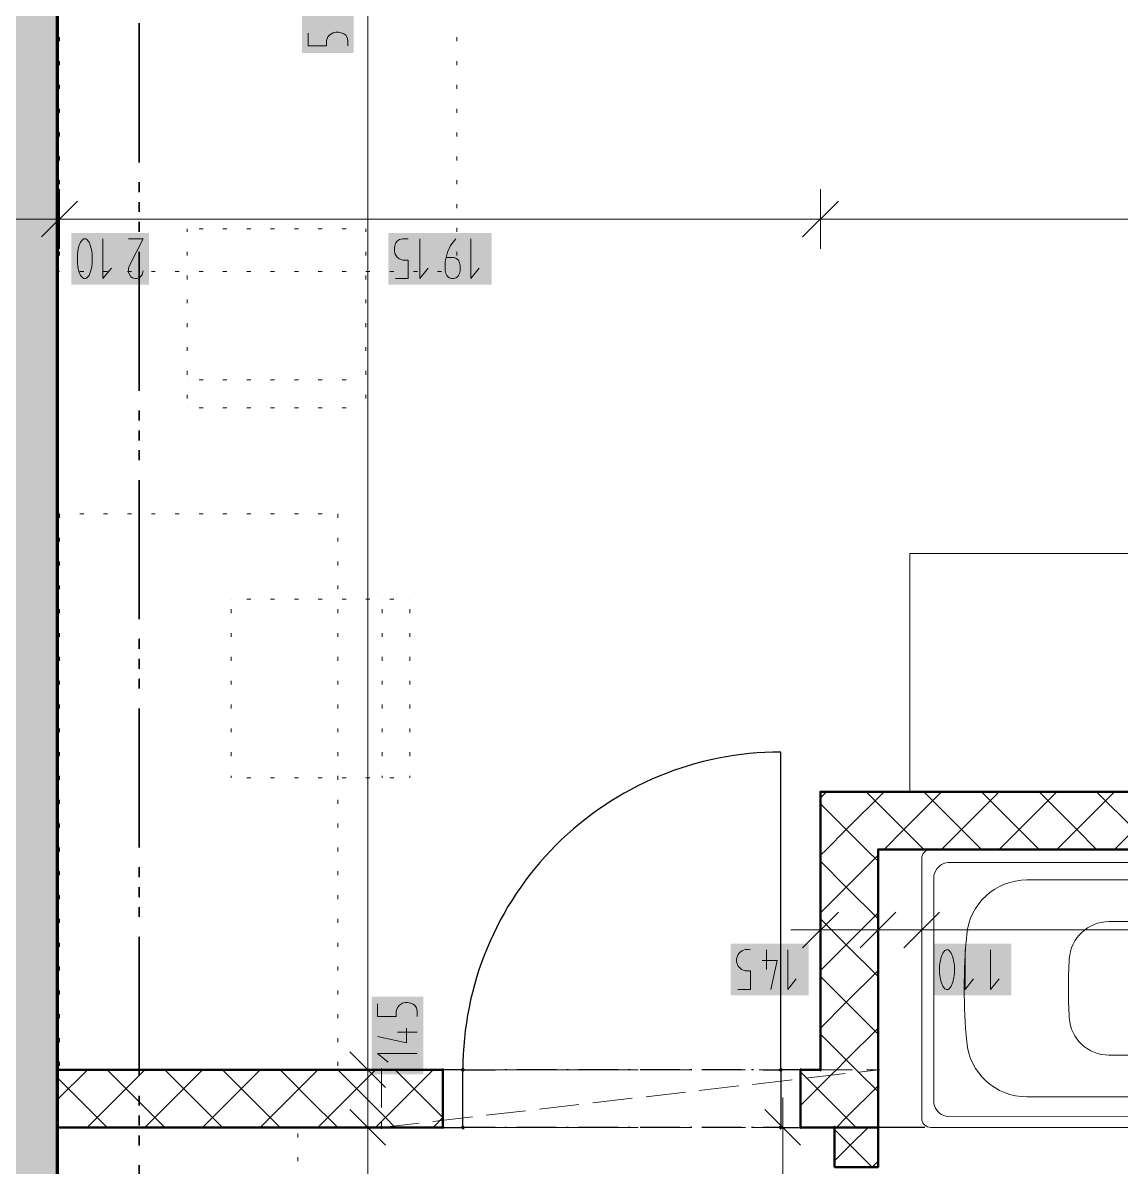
# Model space of a CAD drawing. Header units: millimetres. Extents: x 0 to 594, y 0 to 420.
# Drawn here: x 415.57 to 443.9, y 272.4 to 301.93 of the extents above; entities that cross this region are included whole.
import ezdxf

# ---------------------------------------------------------------- set-up
doc = ezdxf.new("R2010")
doc.units = ezdxf.units.MM
doc.header["$LTSCALE"] = 8
for name, color, linetype in [('PDF_Dvere', 7, 'Continuous'), ('PDF_Instalacni prizdivka do 1m', 7, 'Continuous'), ('PDF_Koty delkove', 7, 'Continuous'), ('PDF_Kuchyne', 7, 'Continuous'), ('PDF_Nabytek', 7, 'Continuous'), ('PDF_Pozarni useky', 7, 'Continuous'), ('PDF_Preklady', 7, 'Continuous'), ('PDF_Pricky zdene', 7, 'Continuous'), ('PDF_Sanita', 7, 'Continuous'), ('PDF_Steny obvodove nosne', 7, 'Continuous')]:
    doc.layers.add(name, color=color, linetype=linetype)

msp = doc.modelspace()

# ---------------------------------------------------------------- linework, layer by layer
at = {"layer": 'PDF_Dvere', "lineweight": 25}
msp.add_lwpolyline([(434.666, 274.911), (435.117, 274.911), (435.117, 283.111, 0.414214), (426.917, 274.911), (427.748, 274.911)], format="xyb", dxfattribs=at)
for points in [[(426.404, 273.425), (426.917, 273.425), (426.917, 274.911), (426.404, 274.911)], [(435.117, 273.425), (435.629, 273.425), (435.629, 274.911), (435.117, 274.911)]]:
    msp.add_lwpolyline(points, close=True, dxfattribs=at)
for points in [[(428.055, 274.911), (428.004, 274.911)], [(429.336, 274.911), (428.311, 274.911)], [(429.644, 274.911), (429.593, 274.911)], [(430.925, 274.911), (429.9, 274.911)], [(431.233, 274.911), (431.181, 274.911)], [(432.514, 274.911), (431.489, 274.911)], [(432.821, 274.911), (432.77, 274.911)], [(434.103, 274.911), (433.078, 274.911)], [(434.41, 274.911), (434.359, 274.911)], [(427.748, 273.425), (426.917, 273.425)], [(428.055, 273.425), (428.004, 273.425)], [(429.336, 273.425), (428.311, 273.425)], [(429.644, 273.425), (429.593, 273.425)], [(430.925, 273.425), (429.9, 273.425)], [(431.233, 273.425), (431.181, 273.425)], [(432.514, 273.425), (431.489, 273.425)], [(432.821, 273.425), (432.77, 273.425)], [(434.103, 273.425), (433.078, 273.425)], [(434.41, 273.425), (434.359, 273.425)], [(435.117, 273.425), (434.666, 273.425)]]:
    msp.add_lwpolyline(points, dxfattribs=at)
at = {"layer": 'PDF_Dvere', "lineweight": 25, "transparency": 33554559}
for points in [[(426.981, 274.911), (426.917, 274.847), (426.917, 274.975), (426.853, 274.911)], [(435.181, 274.911), (435.117, 274.847), (435.117, 274.975), (435.053, 274.911)], [(426.981, 273.425), (426.917, 273.361), (426.917, 273.489), (426.853, 273.425)], [(435.181, 273.425), (435.117, 273.361), (435.117, 273.489), (435.053, 273.425)]]:
    msp.add_solid(points, dxfattribs=at)
at = {"layer": 'PDF_Instalacni prizdivka do 1m', "lineweight": 25}
msp.add_lwpolyline([(438.837, 273.425), (437.628, 273.425)], dxfattribs=at)
at = {"layer": 'PDF_Koty delkove', "lineweight": 18}
for points in [[(424.462, 141.969), (424.462, 175.401), (424.462, 195.307), (424.462, 197.114), (424.462, 198.6), (424.462, 222.482), (424.462, 225.25), (424.462, 228.325), (424.462, 243.7), (424.462, 246.775), (424.462, 249.542), (424.462, 273.425), (424.462, 274.911), (424.462, 330.055)], [(422.924, 301.662), (422.924, 301.334), (423.402, 301.334), (423.402, 301.471), (423.437, 301.566), (423.488, 301.621), (423.573, 301.675), (423.641, 301.689), (423.709, 301.689), (423.778, 301.675), (423.846, 301.648), (423.897, 301.607), (423.932, 301.553), (423.949, 301.471), (423.949, 301.334)], [(416.513, 297.634), (416.513, 296.866), (416.513, 296.097)], [(436.142, 297.634), (436.142, 296.866), (436.142, 296.097)], [(416.974, 297.327), (416.052, 296.404)], [(436.603, 297.327), (435.68, 296.404)], [(501.177, 296.866), (489.875, 296.866), (481.087, 296.866), (459.665, 296.866), (456.898, 296.866), (445.666, 296.866), (436.142, 296.866), (430.597, 296.866), (426.977, 296.866), (416.513, 296.866), (414.361, 296.866), (409.949, 296.866), (388.07, 296.866), (386.583, 296.866), (351.939, 296.866), (349.786, 296.866), (315.141, 296.866)], [(417.11, 295.345), (417.138, 295.328), (417.192, 295.328), (417.22, 295.345), (417.275, 295.413), (417.316, 295.516), (417.344, 295.636), (417.358, 295.737), (417.358, 295.942), (417.344, 296.045), (417.316, 296.165), (417.275, 296.267), (417.22, 296.336), (417.192, 296.353), (417.138, 296.353), (417.11, 296.336), (417.056, 296.267), (417.015, 296.165), (416.988, 296.045), (416.974, 295.942)], [(417.631, 296.353), (417.631, 295.328), (417.85, 295.601)], [(418.288, 296.353), (418.672, 296.353), (418.315, 295.67), (418.288, 295.601), (418.288, 295.498), (418.315, 295.431), (418.356, 295.379), (418.397, 295.345), (418.452, 295.328), (418.507, 295.328), (418.562, 295.345), (418.603, 295.379), (418.644, 295.431), (418.672, 295.532)], [(425.177, 295.328), (425.505, 295.328), (425.505, 295.806), (425.368, 295.806), (425.273, 295.841), (425.218, 295.892), (425.164, 295.977), (425.15, 296.045), (425.15, 296.113), (425.164, 296.182), (425.191, 296.25), (425.232, 296.301), (425.286, 296.336), (425.368, 296.353), (425.505, 296.353)], [(425.807, 296.353), (425.807, 295.328), (426.025, 295.601)], [(426.737, 296.353), (426.6, 296.182), (426.518, 296.011), (426.464, 295.772), (426.464, 295.532), (426.478, 295.465), (426.505, 295.413), (426.532, 295.379)], [(427.121, 296.353), (427.121, 295.328), (427.339, 295.601)], [(416.974, 295.942), (416.974, 295.737), (416.988, 295.636), (417.015, 295.516), (417.056, 295.413), (417.11, 295.345)], [(426.532, 295.379), (426.573, 295.345), (426.628, 295.328), (426.682, 295.328), (426.737, 295.345), (426.778, 295.379), (426.806, 295.413), (426.834, 295.465), (426.847, 295.532), (426.847, 295.67), (426.834, 295.737), (426.806, 295.806), (426.737, 295.857), (426.682, 295.875), (426.491, 295.875)], [(436.142, 279.29), (436.142, 278.521), (436.142, 277.752)], [(437.628, 279.29), (437.628, 278.521), (437.628, 277.752)], [(438.755, 279.29), (438.755, 278.521), (438.755, 277.752)], [(436.603, 278.982), (435.68, 278.06)], [(438.089, 278.982), (437.167, 278.06)], [(439.216, 278.982), (438.293, 278.06)], [(436.142, 278.521), (435.373, 278.521)], [(503.945, 278.521), (501.497, 278.521), (501.177, 278.521), (493.387, 278.521), (481.087, 278.521), (478.935, 278.521), (477.807, 278.521), (460.383, 278.521), (459.511, 278.521), (457.051, 278.521), (456.179, 278.521), (438.755, 278.521), (437.628, 278.521), (436.142, 278.521)], [(434.749, 278.009), (434.749, 277.496)], [(435.297, 278.009), (435.297, 276.984), (435.515, 277.256)], [(439.873, 278.009), (439.873, 276.984), (440.091, 277.256)], [(440.53, 278.009), (440.53, 276.984), (440.748, 277.256)], [(434.64, 277.735), (435.023, 277.735), (434.858, 276.984)], [(424.715, 276.617), (424.715, 276.289), (425.193, 276.289), (425.193, 276.426), (425.227, 276.521), (425.279, 276.576), (425.364, 276.63), (425.431, 276.644), (425.5, 276.644), (425.569, 276.63), (425.636, 276.603), (425.688, 276.562), (425.722, 276.508), (425.74, 276.426), (425.74, 276.289)], [(425.466, 275.987), (425.466, 275.604), (424.715, 275.769)], [(425.74, 275.878), (425.227, 275.878)], [(424.923, 274.45), (424.001, 275.372)], [(425.74, 275.33), (424.715, 275.33), (424.988, 275.112)], [(425.231, 274.911), (424.462, 274.911), (423.693, 274.911)], [(435.168, 273.425), (435.168, 274.193)], [(424.923, 272.963), (424.001, 273.886)], [(435.629, 272.963), (434.707, 273.886)], [(425.231, 273.425), (424.462, 273.425), (423.693, 273.425)], [(435.937, 273.425), (435.168, 273.425), (434.399, 273.425)], [(435.168, 249.542), (435.168, 268.3), (435.168, 273.425)]]:
    msp.add_lwpolyline(points, dxfattribs=at)
msp.add_lwpolyline([(434.01, 276.984), (434.338, 276.984), (434.338, 277.461), (434.201, 277.461), (434.106, 277.496), (434.051, 277.547, -0.753191), (434.338, 278.009)], format="xyb", dxfattribs=at)
msp.add_lwpolyline([(439.216, 277.597), (439.216, 277.392), (439.229, 277.291), (439.257, 277.171), (439.298, 277.069), (439.352, 277), (439.38, 276.984), (439.434, 276.984), (439.462, 277), (439.516, 277.069), (439.557, 277.171), (439.585, 277.291), (439.599, 277.392), (439.599, 277.597), (439.585, 277.7), (439.557, 277.82), (439.516, 277.922), (439.462, 277.991), (439.434, 278.009), (439.38, 278.009), (439.352, 277.991), (439.298, 277.922), (439.257, 277.82), (439.229, 277.7)], close=True, dxfattribs=at)
at = {"layer": 'PDF_Koty delkove', "color": 7, "lineweight": 18, "true_color": 0xffffff, "transparency": 33554559}
for points in [[(424.103, 301.152), (424.103, 303.814), (422.771, 301.152), (422.771, 303.814)], [(418.825, 296.507), (416.821, 296.507), (418.825, 295.175), (416.821, 295.175)], [(427.658, 296.507), (424.996, 296.507), (427.658, 295.175), (424.996, 295.175)], [(435.834, 278.162), (433.829, 278.162), (435.834, 276.83), (433.829, 276.83)], [(441.067, 278.162), (439.062, 278.162), (441.067, 276.83), (439.062, 276.83)], [(425.894, 274.793), (425.894, 276.798), (424.561, 274.793), (424.561, 276.798)]]:
    msp.add_solid(points, dxfattribs=at)
at = {"layer": 'PDF_Kuchyne', "lineweight": 13}
msp.add_lwpolyline([(456.898, 288.236), (456.898, 300.536), (450.748, 300.536), (450.748, 288.236), (438.448, 288.236), (438.448, 282.086), (456.898, 282.086), (456.898, 288.236)], dxfattribs=at)
at = {"layer": 'PDF_Nabytek', "lineweight": 13}
for points in [[(416.513, 301.456), (416.513, 301.558)], [(426.763, 301.456), (426.763, 301.558)], [(416.513, 300.841), (416.513, 300.943)], [(426.763, 300.841), (426.763, 300.943)], [(416.513, 300.226), (416.513, 300.328)], [(426.763, 300.226), (426.763, 300.328)], [(416.513, 299.611), (416.513, 299.713)], [(426.763, 299.611), (426.763, 299.713)], [(416.513, 298.996), (416.513, 299.098)], [(426.763, 298.996), (426.763, 299.098)], [(416.513, 298.381), (416.513, 298.483)], [(426.763, 298.381), (426.763, 298.483)], [(416.513, 297.766), (416.513, 297.868)], [(426.763, 297.766), (426.763, 297.868)], [(416.513, 297.151), (416.513, 297.253)], [(426.763, 297.151), (426.763, 297.253)], [(416.513, 296.536), (416.513, 296.638)], [(419.805, 296.61), (419.805, 296.61)], [(419.805, 296.536), (419.805, 296.61)], [(419.805, 296.61), (419.805, 296.61)], [(420.214, 296.61), (420.111, 296.61)], [(420.829, 296.61), (420.726, 296.61)], [(421.444, 296.61), (421.341, 296.61)], [(422.059, 296.61), (421.956, 296.61)], [(422.674, 296.61), (422.571, 296.61)], [(423.289, 296.61), (423.186, 296.61)], [(423.904, 296.61), (423.801, 296.61)], [(424.417, 296.536), (424.417, 296.61), (424.416, 296.61)], [(424.417, 296.61), (424.417, 296.61)], [(426.763, 296.536), (426.763, 296.638)], [(416.513, 295.921), (416.513, 296.023)], [(419.805, 295.921), (419.805, 296.023)], [(424.417, 295.921), (424.417, 296.023)], [(426.763, 295.921), (426.763, 296.023)], [(416.513, 295.513), (416.513, 295.513)], [(416.524, 295.513), (416.513, 295.513)], [(416.513, 295.513), (416.513, 295.513)], [(417.139, 295.513), (417.036, 295.513)], [(417.754, 295.513), (417.651, 295.513)], [(418.369, 295.513), (418.266, 295.513)], [(418.984, 295.513), (418.881, 295.513)], [(419.599, 295.513), (419.496, 295.513)], [(419.805, 295.306), (419.805, 295.408)], [(420.214, 295.513), (420.111, 295.513)], [(420.829, 295.513), (420.726, 295.513)], [(421.444, 295.513), (421.341, 295.513)], [(422.059, 295.513), (421.956, 295.513)], [(422.674, 295.513), (422.571, 295.513)], [(423.289, 295.513), (423.186, 295.513)], [(423.904, 295.513), (423.801, 295.513)], [(424.519, 295.513), (424.416, 295.513)], [(424.417, 295.306), (424.417, 295.408)], [(425.134, 295.513), (425.031, 295.513)], [(425.749, 295.513), (425.646, 295.513)], [(426.364, 295.513), (426.261, 295.513)], [(426.763, 295.513), (426.763, 295.513)], [(426.763, 295.513), (426.763, 295.513)], [(419.805, 294.691), (419.805, 294.793)], [(424.417, 294.691), (424.417, 294.793)], [(419.805, 294.076), (419.805, 294.178)], [(424.417, 294.076), (424.417, 294.178)], [(419.805, 293.461), (419.805, 293.563)], [(424.417, 293.461), (424.417, 293.563)], [(419.805, 292.846), (419.805, 292.948)], [(424.417, 292.846), (424.417, 292.948)], [(419.805, 292.715), (419.805, 292.715)], [(420.214, 292.715), (420.111, 292.715)], [(420.829, 292.715), (420.726, 292.715)], [(421.444, 292.715), (421.341, 292.715)], [(422.059, 292.715), (421.956, 292.715)], [(422.674, 292.715), (422.571, 292.715)], [(423.289, 292.715), (423.186, 292.715)], [(423.904, 292.715), (423.801, 292.715)], [(424.417, 292.715), (424.416, 292.715)], [(424.417, 292.715), (424.417, 292.715)], [(419.805, 292.231), (419.805, 292.333)], [(424.417, 292.231), (424.417, 292.333)], [(419.805, 291.997), (419.805, 291.997)], [(419.805, 291.997), (419.805, 291.997)], [(420.214, 291.997), (420.111, 291.997)], [(420.829, 291.997), (420.726, 291.997)], [(421.444, 291.997), (421.341, 291.997)], [(422.059, 291.997), (421.956, 291.997)], [(422.674, 291.997), (422.571, 291.997)], [(423.289, 291.997), (423.186, 291.997)], [(423.904, 291.997), (423.801, 291.997)], [(424.417, 291.997), (424.416, 291.997)], [(424.417, 291.997), (424.417, 291.997)], [(424.417, 291.997), (424.417, 291.997)], [(416.524, 289.261), (416.513, 289.261)], [(416.513, 289.261), (416.513, 289.261)], [(416.513, 289.261), (416.513, 289.261)], [(416.513, 289.156), (416.513, 289.258)], [(417.139, 289.261), (417.036, 289.261)], [(417.754, 289.261), (417.651, 289.261)], [(418.369, 289.261), (418.266, 289.261)], [(418.984, 289.261), (418.881, 289.261)], [(419.599, 289.261), (419.496, 289.261)], [(420.214, 289.261), (420.111, 289.261)], [(420.829, 289.261), (420.726, 289.261)], [(421.444, 289.261), (421.341, 289.261)], [(422.059, 289.261), (421.956, 289.261)], [(422.674, 289.261), (422.571, 289.261)], [(423.289, 289.261), (423.186, 289.261)], [(423.688, 289.261), (423.688, 289.261)], [(423.688, 289.261), (423.688, 289.261)], [(423.688, 289.156), (423.688, 289.258)], [(416.513, 288.541), (416.513, 288.643)], [(423.688, 288.541), (423.688, 288.643)], [(416.513, 287.926), (416.513, 288.028)], [(423.688, 287.926), (423.688, 288.028)], [(416.513, 287.311), (416.513, 287.413)], [(423.688, 287.311), (423.688, 287.413)], [(420.938, 287.057), (420.938, 287.057)], [(420.938, 287.057), (420.938, 287.057)], [(421.444, 287.057), (421.341, 287.057)], [(422.059, 287.057), (421.956, 287.057)], [(422.674, 287.057), (422.571, 287.057)], [(423.289, 287.057), (423.186, 287.057)], [(423.904, 287.057), (423.801, 287.057)], [(424.519, 287.057), (424.416, 287.057)], [(424.833, 287.057), (424.833, 287.057)], [(425.134, 287.057), (425.031, 287.057)], [(425.551, 287.057), (425.551, 287.057)], [(425.551, 287.057), (425.551, 287.057)], [(416.513, 286.696), (416.513, 286.798)], [(420.938, 286.696), (420.938, 286.798)], [(423.688, 286.696), (423.688, 286.798)], [(424.833, 286.696), (424.833, 286.798)], [(425.551, 286.696), (425.551, 286.798)], [(416.513, 286.081), (416.513, 286.183)], [(420.938, 286.081), (420.938, 286.183)], [(423.688, 286.081), (423.688, 286.183)], [(424.833, 286.081), (424.833, 286.183)], [(425.551, 286.081), (425.551, 286.183)], [(416.513, 285.466), (416.513, 285.568)], [(420.938, 285.466), (420.938, 285.568)], [(423.688, 285.466), (423.688, 285.568)], [(424.833, 285.466), (424.833, 285.568)], [(425.551, 285.466), (425.551, 285.568)], [(416.513, 284.851), (416.513, 284.953)], [(420.938, 284.851), (420.938, 284.953)], [(423.688, 284.851), (423.688, 284.953)], [(424.833, 284.851), (424.833, 284.953)], [(425.551, 284.851), (425.551, 284.953)], [(416.513, 284.236), (416.513, 284.338)], [(420.938, 284.236), (420.938, 284.338)], [(423.688, 284.236), (423.688, 284.338)], [(424.833, 284.236), (424.833, 284.338)], [(425.551, 284.236), (425.551, 284.338)], [(416.513, 283.621), (416.513, 283.723)], [(420.938, 283.621), (420.938, 283.723)], [(423.688, 283.621), (423.688, 283.723)], [(424.833, 283.621), (424.833, 283.723)], [(425.551, 283.621), (425.551, 283.723)], [(416.513, 283.006), (416.513, 283.108)], [(420.938, 283.006), (420.938, 283.108)], [(423.688, 283.006), (423.688, 283.108)], [(424.833, 283.006), (424.833, 283.108)], [(425.551, 283.006), (425.551, 283.108)], [(416.513, 282.391), (416.513, 282.493)], [(420.938, 282.444), (420.938, 282.493)], [(420.938, 282.444), (420.938, 282.444)], [(421.444, 282.444), (421.341, 282.444)], [(422.059, 282.444), (421.956, 282.444)], [(422.674, 282.444), (422.571, 282.444)], [(423.289, 282.444), (423.186, 282.444)], [(423.688, 282.391), (423.688, 282.493)], [(423.904, 282.444), (423.801, 282.444)], [(424.519, 282.444), (424.416, 282.444)], [(424.833, 282.444), (424.833, 282.493)], [(424.833, 282.444), (424.833, 282.444)], [(425.134, 282.444), (425.031, 282.444)], [(425.551, 282.444), (425.551, 282.493)], [(425.551, 282.444), (425.551, 282.444)], [(425.551, 282.444), (425.551, 282.444)], [(416.513, 281.776), (416.513, 281.878)], [(423.688, 281.776), (423.688, 281.878)], [(416.513, 281.161), (416.513, 281.263)], [(423.688, 281.161), (423.688, 281.263)], [(416.513, 280.546), (416.513, 280.648)], [(423.688, 280.546), (423.688, 280.648)], [(416.513, 279.931), (416.513, 280.033)], [(423.688, 279.931), (423.688, 280.033)], [(416.513, 279.316), (416.513, 279.418)], [(423.688, 279.316), (423.688, 279.418)], [(416.513, 278.701), (416.513, 278.803)], [(423.688, 278.701), (423.688, 278.803)], [(416.513, 278.086), (416.513, 278.188)], [(423.688, 278.086), (423.688, 278.188)], [(416.513, 277.471), (416.513, 277.573)], [(423.688, 277.471), (423.688, 277.573)], [(416.513, 276.856), (416.513, 276.958)], [(423.688, 276.856), (423.688, 276.958)], [(416.513, 276.241), (416.513, 276.343)], [(423.688, 276.241), (423.688, 276.343)], [(416.513, 275.626), (416.513, 275.728)], [(423.688, 275.626), (423.688, 275.728)], [(416.513, 275.011), (416.513, 275.113)], [(423.688, 275.011), (423.688, 275.113)], [(416.513, 274.911), (416.513, 274.911)], [(416.524, 274.911), (416.513, 274.911)], [(416.513, 274.911), (416.513, 274.911)], [(417.139, 274.911), (417.036, 274.911)], [(417.754, 274.911), (417.651, 274.911)], [(418.369, 274.911), (418.266, 274.911)], [(418.984, 274.911), (418.881, 274.911)], [(419.599, 274.911), (419.496, 274.911)], [(420.214, 274.911), (420.111, 274.911)], [(420.829, 274.911), (420.726, 274.911)], [(421.444, 274.911), (421.341, 274.911)], [(422.059, 274.911), (421.956, 274.911)], [(422.674, 274.911), (422.571, 274.911)], [(423.289, 274.911), (423.186, 274.911)], [(423.688, 274.911), (423.688, 274.911)], [(423.688, 274.911), (423.688, 274.911)], [(422.663, 273.425), (422.663, 273.425)], [(422.663, 273.166), (422.663, 273.268)], [(422.663, 272.551), (422.663, 272.653)]]:
    msp.add_lwpolyline(points, dxfattribs=at)
at = {"layer": 'PDF_Pozarni useky', "lineweight": 35}
for points in [[(418.563, 298.329), (418.563, 301.917)], [(418.563, 297.561), (418.563, 297.817)], [(418.563, 297.048), (418.563, 297.304)], [(418.563, 296.536), (418.563, 296.792)], [(418.563, 292.436), (418.563, 296.023)], [(418.563, 291.667), (418.563, 291.923)], [(418.563, 291.154), (418.563, 291.411)], [(418.563, 290.642), (418.563, 290.898)], [(418.563, 286.542), (418.563, 290.129)], [(418.563, 285.773), (418.563, 286.029)], [(418.563, 285.261), (418.563, 285.517)], [(418.563, 284.748), (418.563, 285.004)], [(418.563, 280.648), (418.563, 284.236)], [(418.563, 279.88), (418.563, 280.136)], [(418.563, 279.367), (418.563, 279.623)], [(418.563, 278.855), (418.563, 279.111)], [(418.563, 274.755), (418.563, 278.342)], [(418.563, 273.986), (418.563, 274.242)], [(418.563, 273.473), (418.563, 273.73)], [(418.563, 272.961), (418.563, 273.217)], [(418.563, 268.861), (418.563, 272.448)]]:
    msp.add_lwpolyline(points, dxfattribs=at)
at = {"layer": 'PDF_Preklady', "lineweight": 18}
for points in [[(424.815, 273.935), (424.815, 274.911)], [(425.903, 274.911), (424.878, 274.911)], [(426.404, 274.911), (426.261, 274.911)], [(427.286, 274.911), (426.404, 274.911)], [(428.67, 274.911), (427.645, 274.911)], [(430.054, 274.911), (429.029, 274.911)], [(431.438, 274.911), (430.413, 274.911)], [(432.821, 274.911), (431.796, 274.911)], [(434.205, 274.911), (433.18, 274.911)], [(434.391, 274.535), (435.409, 274.653)], [(435.589, 274.911), (434.564, 274.911)], [(435.765, 274.695), (436.783, 274.813)], [(436.142, 274.911), (435.948, 274.911)], [(436.972, 274.911), (436.142, 274.911)], [(437.14, 274.854), (437.628, 274.911), (437.628, 273.935)], [(437.628, 274.911), (437.331, 274.911)], [(431.642, 274.216), (432.66, 274.335)], [(433.016, 274.376), (434.034, 274.494)], [(430.267, 274.057), (431.285, 274.175)], [(427.518, 273.738), (428.536, 273.856)], [(428.893, 273.898), (429.911, 274.016)], [(424.815, 273.576), (424.815, 273.425), (425.787, 273.537)], [(426.144, 273.579), (427.162, 273.697)], [(437.628, 273.576), (437.628, 273.425), (437.331, 273.425)], [(425.903, 273.425), (424.878, 273.425)], [(426.404, 273.425), (426.261, 273.425)], [(427.286, 273.425), (426.404, 273.425)], [(428.67, 273.425), (427.645, 273.425)], [(430.054, 273.425), (429.029, 273.425)], [(431.438, 273.425), (430.413, 273.425)], [(432.821, 273.425), (431.796, 273.425)], [(434.205, 273.425), (433.18, 273.425)], [(435.589, 273.425), (434.564, 273.425)], [(436.5, 273.425), (435.948, 273.425)], [(436.972, 273.425), (436.5, 273.425)]]:
    msp.add_lwpolyline(points, dxfattribs=at)
at = {"layer": 'PDF_Preklady', "lineweight": 18, "transparency": 33554559}
for points in [[(424.862, 274.911), (424.815, 274.865), (424.815, 274.957), (424.769, 274.911)], [(424.815, 274.865), (424.769, 274.911), (424.862, 274.911), (424.815, 274.957)], [(426.45, 274.911), (426.404, 274.865), (426.404, 274.957), (426.358, 274.911)], [(426.45, 274.911), (426.404, 274.865), (426.404, 274.957), (426.358, 274.911)], [(435.675, 274.911), (435.629, 274.865), (435.629, 274.957), (435.583, 274.911)], [(435.675, 274.911), (435.629, 274.865), (435.629, 274.957), (435.583, 274.911)], [(436.188, 274.911), (436.142, 274.865), (436.142, 274.957), (436.095, 274.911)], [(436.188, 274.911), (436.142, 274.865), (436.142, 274.957), (436.095, 274.911)], [(437.582, 274.906), (437.623, 274.957), (437.633, 274.865), (437.674, 274.916)], [(437.628, 274.865), (437.582, 274.911), (437.674, 274.911), (437.628, 274.957)], [(437.674, 274.911), (437.628, 274.865), (437.628, 274.957), (437.582, 274.911)], [(424.815, 273.378), (424.769, 273.425), (424.862, 273.425), (424.815, 273.471)], [(424.862, 273.425), (424.815, 273.378), (424.815, 273.471), (424.769, 273.425)], [(424.77, 273.419), (424.81, 273.47), (424.821, 273.379), (424.861, 273.43)], [(426.45, 273.425), (426.404, 273.378), (426.404, 273.471), (426.358, 273.425)], [(426.45, 273.425), (426.404, 273.378), (426.404, 273.471), (426.358, 273.425)], [(435.675, 273.425), (435.629, 273.378), (435.629, 273.471), (435.583, 273.425)], [(435.675, 273.425), (435.629, 273.378), (435.629, 273.471), (435.583, 273.425)], [(436.546, 273.425), (436.5, 273.378), (436.5, 273.471), (436.454, 273.425)], [(436.546, 273.425), (436.5, 273.378), (436.5, 273.471), (436.454, 273.425)], [(437.674, 273.425), (437.628, 273.378), (437.628, 273.471), (437.582, 273.425)], [(437.628, 273.378), (437.582, 273.425), (437.674, 273.425), (437.628, 273.471)]]:
    msp.add_solid(points, dxfattribs=at)
at = {"layer": 'PDF_Pricky zdene', "lineweight": 50}
for points in [[(435.629, 274.911), (436.142, 274.911), (436.142, 280.599), (436.142, 282.086), (456.898, 282.086), (457.051, 282.086), (457.051, 280.599), (437.628, 280.599), (437.628, 274.911), (437.628, 273.425), (436.5, 273.425), (435.629, 273.425), (435.629, 274.911)], [(426.404, 274.911), (424.815, 274.911), (416.513, 274.911), (416.462, 274.911), (416.462, 273.425), (416.513, 273.425), (424.815, 273.425), (426.404, 273.425)], [(426.404, 274.911), (426.404, 273.425)], [(436.5, 272.4), (436.5, 273.425), (437.628, 273.425), (437.628, 272.4), (436.5, 272.4)]]:
    msp.add_lwpolyline(points, dxfattribs=at)
at = {"layer": 'PDF_Pricky zdene', "lineweight": 9}
for points in [[(436.295, 282.086), (436.142, 281.932)], [(437.782, 282.086), (436.808, 281.112), (436.295, 280.599)], [(438.807, 280.599), (438.294, 281.112), (437.32, 282.086)], [(439.268, 282.086), (438.294, 281.112), (437.782, 280.599)], [(440.293, 280.599), (439.78, 281.112), (438.807, 282.086)], [(440.754, 282.086), (439.78, 281.112), (439.268, 280.599)], [(441.779, 280.599), (441.267, 281.112), (440.293, 282.086)], [(442.24, 282.086), (441.267, 281.112)], [(443.265, 280.599), (442.753, 281.112), (441.779, 282.086)], [(443.727, 282.086), (442.753, 281.112), (442.24, 280.599)], [(444.752, 280.599), (444.239, 281.112), (443.265, 282.086)], [(445.213, 282.086), (444.239, 281.112), (443.727, 280.599)], [(437.628, 280.292), (437.32, 280.599), (436.808, 281.112), (436.142, 281.778)], [(441.267, 281.112), (440.754, 280.599)], [(436.295, 280.599), (436.142, 280.446)], [(437.628, 280.446), (436.808, 279.626), (436.142, 278.959)], [(437.628, 278.806), (436.808, 279.626), (436.142, 280.292)], [(437.628, 278.959), (436.808, 278.139), (436.142, 277.473)], [(437.628, 277.319), (436.808, 278.139), (436.142, 278.806)], [(437.628, 277.473), (436.808, 276.653), (436.142, 275.987)], [(437.628, 275.833), (436.808, 276.653), (436.142, 277.319)], [(437.064, 274.911), (436.808, 275.167), (436.142, 275.833)], [(437.628, 275.987), (436.808, 275.167), (436.552, 274.911)], [(417.231, 274.911), (416.462, 274.142)], [(417.743, 273.425), (417.659, 273.509), (417.487, 273.681), (416.462, 274.706)], [(418.717, 274.911), (417.487, 273.681), (417.289, 273.483), (417.231, 273.425)], [(419.229, 273.425), (419.048, 273.606), (418.973, 273.681), (417.743, 274.911)], [(420.203, 274.911), (418.973, 273.681), (418.887, 273.595), (418.717, 273.425)], [(420.715, 273.425), (420.459, 273.681), (420.436, 273.704), (419.229, 274.911)], [(421.689, 274.911), (420.486, 273.707), (420.459, 273.681), (420.203, 273.425)], [(422.202, 273.425), (421.945, 273.681), (421.825, 273.801), (420.715, 274.911)], [(423.176, 274.911), (422.084, 273.819), (421.945, 273.681), (421.689, 273.425)], [(423.688, 273.425), (423.432, 273.681), (423.214, 273.899), (422.202, 274.911)], [(424.662, 274.911), (423.683, 273.932), (423.432, 273.681), (423.176, 273.425)], [(425.174, 273.425), (424.918, 273.681), (424.602, 273.996), (423.688, 274.911)], [(426.148, 274.911), (425.281, 274.044), (424.918, 273.681), (424.662, 273.425)], [(426.148, 273.425), (426.404, 273.681), (425.991, 274.094), (425.174, 274.911)], [(436.552, 274.911), (436.47, 274.83), (435.629, 273.988)], [(437.064, 273.425), (436.808, 273.681), (435.712, 274.776), (435.629, 274.859)], [(437.628, 274.347), (437.101, 274.874), (437.064, 274.911)], [(437.628, 274.501), (436.808, 273.681), (436.552, 273.425)], [(426.404, 273.681), (426.404, 273.681)], [(437.474, 272.4), (436.91, 272.963), (436.503, 273.371), (436.5, 273.373)], [(437.372, 273.425), (436.91, 272.963), (436.54, 272.593)], [(437.628, 273.373), (437.576, 273.425)], [(436.54, 272.593), (436.5, 272.553)], [(437.628, 272.553), (437.474, 272.4)]]:
    msp.add_lwpolyline(points, dxfattribs=at)
at = {"layer": 'PDF_Sanita', "lineweight": 13}
for points in [[(438.99, 280.599), (438.99, 280.599), (455.944, 280.599, -0.414221), (456.179, 280.364), (456.179, 273.66, -0.414189), (455.944, 273.424), (438.99, 273.424, -0.414195), (438.755, 273.66), (438.755, 280.364, -0.41423)], [(453.351, 279.48), (446.656, 279.81), (441.465, 279.81, 0.387975), (439.914, 278.393, 0.045237), (439.914, 275.631, 0.387975), (441.465, 274.214), (446.656, 274.214), (453.351, 274.544, 0.372028), (455.116, 276.227, 0.048476), (455.116, 277.797, 0.372021)]]:
    msp.add_lwpolyline(points, format="xyb", close=True, dxfattribs=at)
msp.add_lwpolyline([(447.467, 280.261), (439.435, 280.259), (439.377, 280.25), (439.325, 280.234), (439.267, 280.206), (439.222, 280.177), (439.176, 280.135), (439.141, 280.094), (439.107, 280.038), (439.082, 279.978), (439.07, 279.933), (439.064, 279.886), (439.062, 276.981), (439.064, 274.076), (439.07, 274.03), (439.082, 273.984), (439.107, 273.924), (439.141, 273.869), (439.176, 273.827), (439.222, 273.786), (439.267, 273.756), (439.325, 273.729), (439.377, 273.712), (439.435, 273.703), (447.467, 273.701)], dxfattribs=at)
msp.add_lwpolyline([(453.72, 276.191, -0.364852), (453.14, 275.652), (445.768, 275.288), (443.583, 275.29, -0.395995), (442.56, 276.251, -0.031037), (442.56, 277.773, -0.395992), (443.583, 278.734), (445.768, 278.735), (453.14, 278.372, -0.364853), (453.72, 277.832)], format="xyb", dxfattribs=at)
at = {"layer": 'PDF_Steny obvodove nosne', "lineweight": 70}
msp.add_lwpolyline([(414.412, 330.209), (414.412, 330.055), (414.412, 246.467), (414.412, 243.853), (416.462, 243.853), (416.462, 246.467), (416.462, 246.775), (416.462, 249.542), (416.462, 273.425), (416.462, 274.911), (416.462, 330.055), (416.462, 332.464), (414.412, 332.464)], dxfattribs=at)
at = {"layer": 'PDF_Steny obvodove nosne', "color": 9, "lineweight": 9, "true_color": 0xc0c0c0, "transparency": 33554559}
msp.add_solid([(416.462, 243.853), (416.462, 332.464), (414.412, 243.853), (414.412, 332.464)], dxfattribs=at)

doc.saveas('drawing.dxf')
